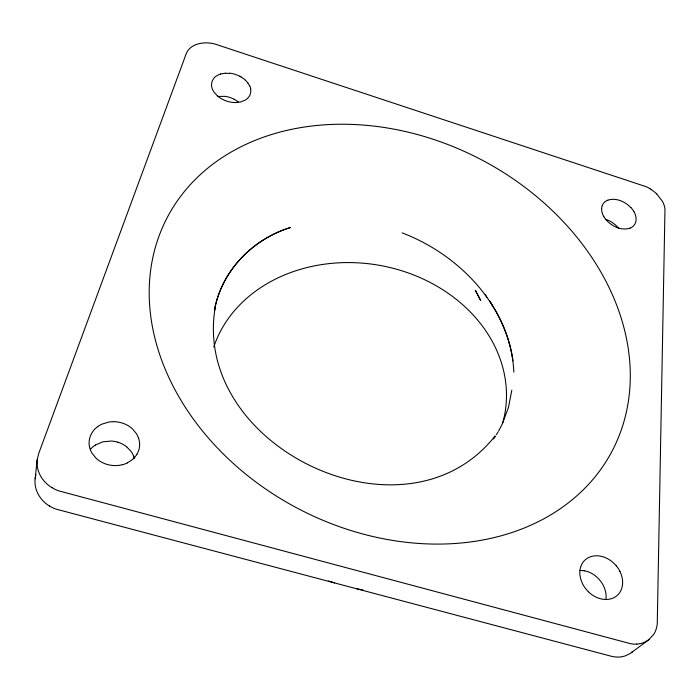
<?xml version="1.0" encoding="UTF-8"?>
<svg xmlns="http://www.w3.org/2000/svg" width="700" height="700" viewBox="0 0 700 700"><rect width="100%" height="100%" fill="white"/><g stroke="black" fill="none" stroke-linecap="round" stroke-linejoin="round"><path stroke-width="1.05" d="M645.409 186.454L215.023 44.056A26.626 18.261 17.3 0 0 209.641 43.059C200.944 42.131 189.901 44.564 186.296 53.524L38.657 453.644L37.188 459.83L35.149 478.782C33.801 489.72 40.197 500.509 49.49 506.004M37.188 459.83C35.814 471.048 42.446 482.037 51.958 487.655M511.823 390.197L508.489 407.409L502.206 424.06A153.606 126.131 9.7 0 1 498.461 431.2M35.149 478.782L35.945 474.696M214.471 309.977C221.55 270.76 252.787 238.928 290.456 227.526C252.551 239.172 221.305 271.224 214.41 310.739M214.594 309.899L215.119 307.93C191.94 447.484 405.676 549.745 495.127 435.899M580.589 567.271L581.577 564.69A23.853 18.979 48.1 0 1 583.774 561.312L584.675 560.341A23.905 19.031 47.5 0 1 587.851 557.952C597.546 552.615 609.735 557.769 616.236 565.819M602.201 205.678L602.971 204.059A18.777 12.749 33.6 0 1 604.695 202.002L605.421 201.442M136.903 454.309L135.082 456.873A25.244 21.761 6.8 0 1 131.582 460.206L127.356 462.858M631.312 652.671L648.909 639.651L653.765 634.288A32.393 25.629 49.8 0 0 656.145 629.23A32.576 25.707 50.5 0 0 657.265 623.508L664.974 209.466A24.78 16.502 33.8 0 0 664.212 205.502A24.649 16.459 33.5 0 0 662.497 201.477M97.58 426.729C90.72 431.541 87.264 440.825 90.038 448.849A25.419 21.989 6.2 0 0 92.006 453.215L96.215 458.334A25.2 21.735 7.3 0 0 101.841 462.289A25.401 21.971 6.9 0 0 106.741 464.319L108.465 464.774A25.252 21.744 7.1 0 0 113.768 465.526L115.553 465.579A25.349 21.971 7.2 0 0 120.829 465.054L122.526 464.651M648.909 639.651L645.846 641.611A32.532 25.742 50.6 0 1 638.759 643.886L636.834 644.07M95.314 445.078L102.856 441.822L111.248 441.035A24.588 21.367 6.1 0 1 114.634 441.438A24.692 21.578 5.9 0 1 117.924 442.251M630.044 228.112C621.714 230.93 612.535 226.669 606.804 220.57A18.821 12.81 33.1 0 1 604.441 217.63M607.95 200.121C616.192 197.479 625.188 201.644 630.884 207.629M220.57 74.034L225.505 73.159M217.394 96.46L225.146 96.346A19.635 13.807 17.6 0 1 227.797 96.871A19.714 14.009 17.7 0 1 230.405 97.659A19.626 13.764 17.7 0 1 234.132 99.251M632.678 651.516A31.859 25.48 51.1 0 1 629.851 653.704L624.951 656.005L621.337 656.845A31.815 25.401 50.6 0 1 611.599 656.337L55.799 509.058A33.731 29.444 1.2 0 1 49.499 505.995M402.071 232.855C460.005 254.791 511 307.93 513.835 372.146M240.03 76.405L241.22 77.079M649.941 188.729L651.394 189.63M237.475 101.369L238.481 102.174M126.709 446.854L131.11 451.474A24.491 21.341 6.2 0 1 133.376 455.525M245.446 80.229L244.484 79.371A20.142 13.939 18.1 0 0 241.229 77.07M217.77 96.197L214.305 92.505A20.177 14.131 17.4 0 1 212.537 89.486C210.061 84.402 212.293 77.884 217.376 75.399A20.186 14.026 17.7 0 1 220.544 73.999M588.359 591.736C595.053 598.456 606.261 602.219 614.95 597.126A24.001 19.11 48.1 0 0 618.975 593.626C624.015 587.309 623.411 578.156 619.841 571.296M656.705 193.856L662.541 201.477M618.879 228.594L615.536 224.954L611.424 221.952A18.498 12.801 33.3 0 0 605.692 219.38M247.914 82.985L249.664 85.951M489.51 300.991C501.567 318.929 510.116 339.404 512.977 360.902M603.855 216.597L604.485 217.621M485.222 294.481L486.867 297.273M490.123 301.455L492.231 305.244M633.824 211.531C636.58 215.862 637.42 222.39 633.264 226.144A18.891 12.871 34 0 1 630.07 228.148M582.47 583.634L583.249 585.095A23.905 18.988 47.8 0 0 586.119 589.225A24.115 19.162 47.7 0 0 588.403 591.692M138.591 438.078L136.57 433.834L132.431 428.855A25.34 21.814 7.5 0 0 128.398 425.845L126.919 424.996A25.252 21.849 6.9 0 0 122.141 423.027L120.461 422.555A25.41 21.91 6.9 0 0 113.496 421.654M133.385 455.516L133.928 456.942M602.411 213.474L601.851 211.4A18.848 12.758 33.7 0 1 601.659 208.416M250.626 89.005L250.793 91.026A20.169 14.026 17.4 0 1 249.06 96.574L247.756 98.131A20.055 13.982 18.3 0 1 245.245 100.118L240.861 101.85L237.081 102.454A20.142 14.114 18.2 0 1 233.03 102.428L231.648 102.252A20.064 13.912 17.9 0 1 227.517 101.369L226.17 100.914A20.186 14.096 17.9 0 1 221.077 98.551A20.029 13.912 18 0 1 217.752 96.206M139.571 442.575L139.633 445.62A25.401 21.919 6.1 0 1 136.955 454.221M651.367 189.674A24.754 16.433 33.6 0 1 656.661 193.891M645.418 186.393A24.728 16.485 33.5 0 1 649.976 188.668M229.495 73.176A20.186 14.026 17.7 0 1 234.911 74.235L236.233 74.743A20.186 14.026 17.7 0 1 240.074 76.326M249.804 85.942A20.186 14.026 17.7 0 1 250.749 89.014M127.383 462.901A25.515 22.067 7.2 0 1 122.544 464.695M51.966 487.637A34.703 30.021 2.6 0 0 58.45 490.779L630.84 643.773A32.506 25.777 50.8 0 0 636.843 644.105M601.633 208.495A18.821 12.81 33.1 0 1 602.175 205.765M605.325 201.548A18.821 12.81 33.1 0 1 607.845 200.191M603.794 216.606A18.786 12.792 33 0 1 602.359 213.465M630.945 207.594A18.9 12.828 33.2 0 1 633.894 211.523M616.28 565.775A24.001 19.11 47.7 0 1 619.894 571.27M582.523 583.616A23.853 18.944 47.9 0 1 580.781 579.093L580.064 576.03A23.94 19.022 48 0 1 580.58 567.271M97.562 426.711A25.41 21.91 6.9 0 1 101.841 424.174L108.351 422.17A25.2 21.796 7.1 0 1 113.54 421.706M225.453 73.343A20.029 13.912 18 0 1 229.451 73.43M245.385 80.255A20.282 14.079 18.1 0 1 247.861 83.002M138.565 438.156A25.252 21.849 6.9 0 1 139.528 442.671M234.062 99.234A19.635 13.807 17.6 0 1 237.414 101.334M363.142 590.074A280.971 223.877 27.6 0 1 355.644 588.446M334.582 582.881A280.971 223.877 27.6 0 1 328.51 581.009M95.331 445.095A24.588 21.455 6.2 0 0 91.612 448.088A24.657 21.394 4.9 0 0 90.536 449.225M584.22 570.771A23.38 18.874 48.5 0 1 592.734 574C599.428 578.218 604.538 585.156 605.806 593.031A23.336 18.769 48.6 0 1 605.972 598.798M579.933 570.526A23.24 18.742 48.6 0 1 581.35 570.517A23.293 18.865 49.1 0 1 584.22 570.824M133.901 456.951A24.859 21.656 6.8 0 1 134.339 458.404M117.793 442.199A24.588 21.367 6.1 0 1 126.639 446.81M497.954 432.075A153.606 126.131 9.7 0 1 496.37 434.691M495.276 436.415A153.606 126.131 9.7 0 1 493.561 438.979M213.754 347.034A149.686 124.145 9.7 0 1 394.161 268.572A149.686 124.145 9.7 0 1 502.574 423.491M480.637 300.387L475.344 290.351L480.637 300.387M191.52 416.491A251.221 197.032 27.7 0 0 606.821 460.32A251.221 197.032 27.7 0 0 370.808 125.755A251.221 197.032 27.7 0 0 191.52 416.491"/></g></svg>
